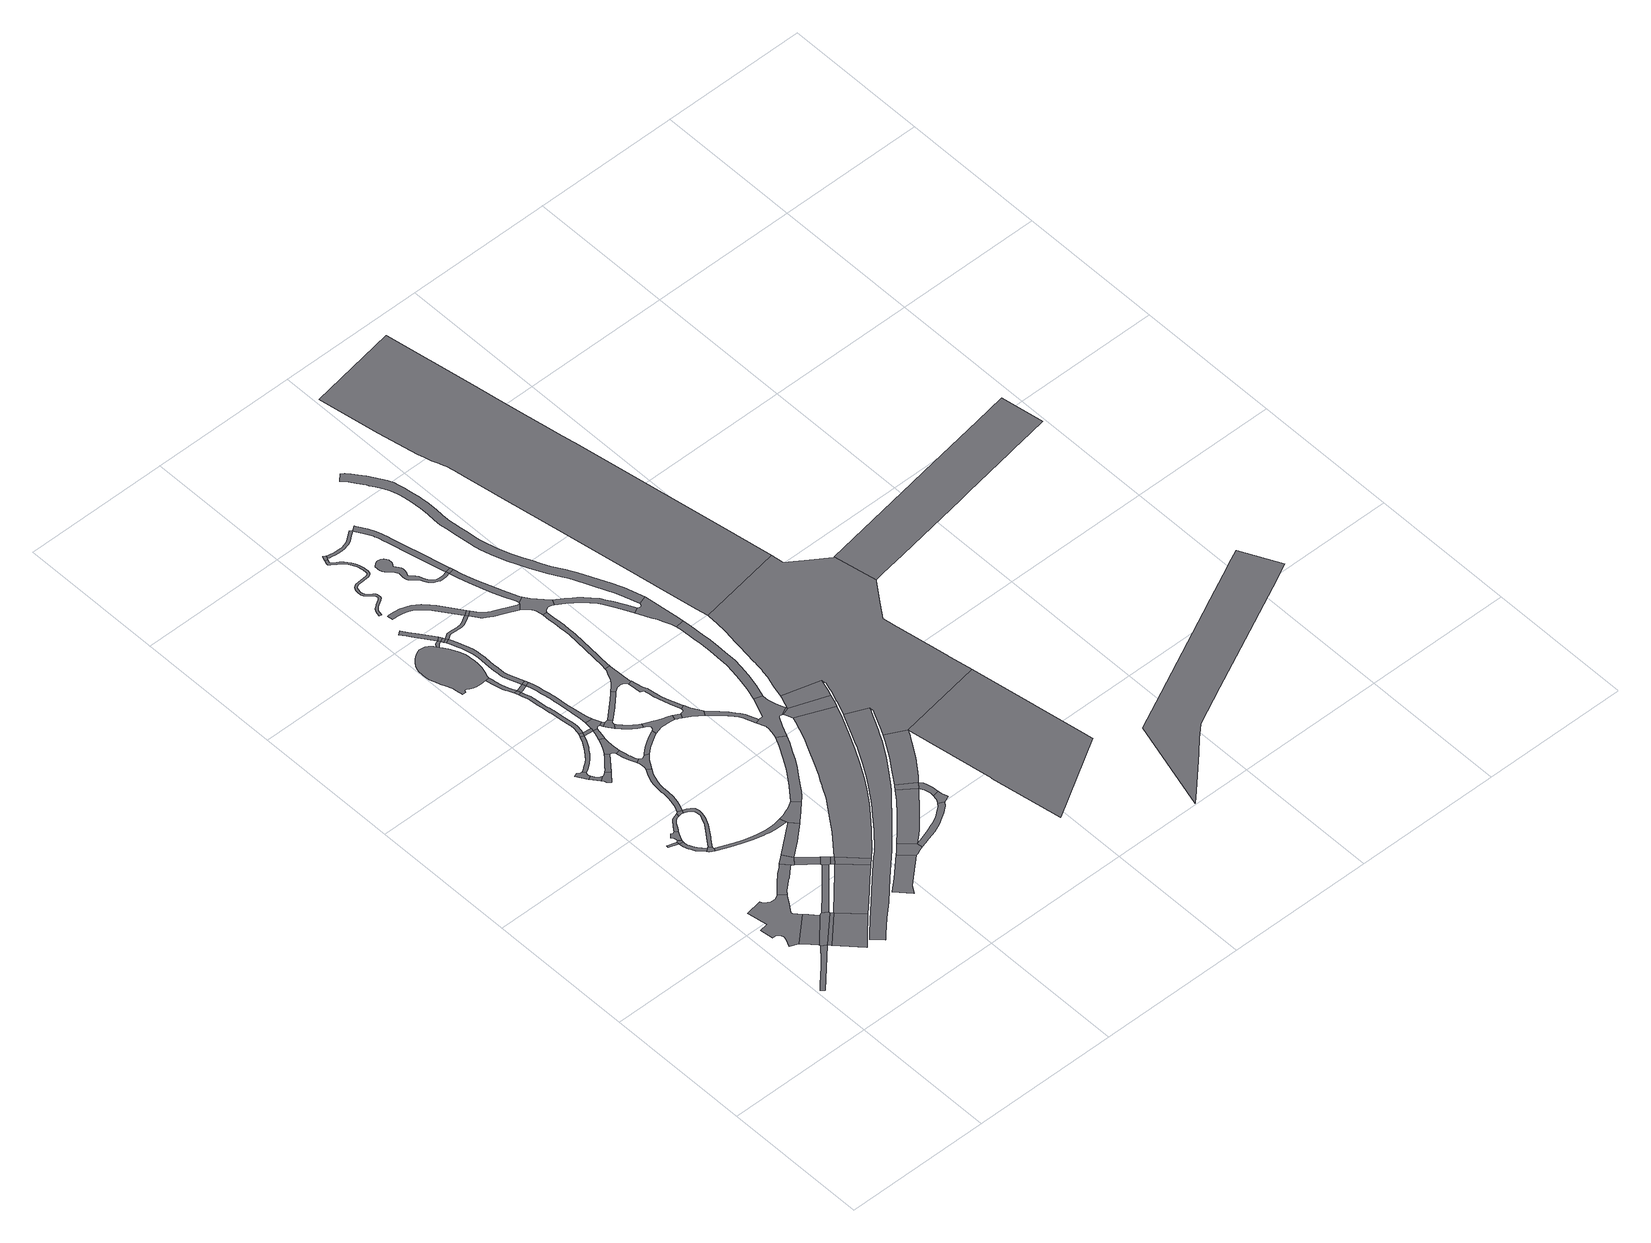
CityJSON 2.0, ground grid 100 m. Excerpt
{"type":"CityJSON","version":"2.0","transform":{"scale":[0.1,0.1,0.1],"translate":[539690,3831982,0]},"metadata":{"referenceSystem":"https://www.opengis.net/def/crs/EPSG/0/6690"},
"CityObjects":{
"road1":{"type":"Road","attributes":{"RoadStructureAttribute.sectionType":"1"},"geometry":[{"type":"MultiSurface","lod":"1","boundaries":[[[0,1,2,3,4,5,6,7,8,9]]]}]},
"road2":{"type":"Road","geometry":[{"type":"MultiSurface","lod":"1","boundaries":[[[10,11,12,13,14,15,16,17,18,19,20,21,22,23,24,25,26,27,28,29,30,31,32,33,34,35,36,37,38,39,40,41]]]}]},
"road3":{"type":"Road","attributes":{"RoadStructureAttribute.sectionType":"1"},"geometry":[{"type":"MultiSurface","lod":"1","boundaries":[[[42,34,33,43,44,45]]]}]},
"road4":{"type":"Road","geometry":[{"type":"MultiSurface","lod":"1","boundaries":[[[46,45,44,0,9,47,48,49]]]}]},
"road5":{"type":"Road","geometry":[{"type":"MultiSurface","lod":"1","boundaries":[[[47,9,50,51]]]}]},
"road6":{"type":"Road","geometry":[{"type":"MultiSurface","lod":"1","boundaries":[[[52,53,54,55,51,50,56]]]}]},
"road7":{"type":"Road","geometry":[{"type":"MultiSurface","lod":"1","boundaries":[[[57,58,59,60]]]}]},
"road8":{"type":"Road","attributes":{"RoadStructureAttribute.sectionType":"1"},"geometry":[{"type":"MultiSurface","lod":"1","boundaries":[[[61,60,59,62,63]]]}]},
"road9":{"type":"Road","geometry":[{"type":"MultiSurface","lod":"1","boundaries":[[[64,61,63]]]}]},
"road10":{"type":"Road","attributes":{"RoadStructureAttribute.sectionType":"1"},"geometry":[{"type":"MultiSurface","lod":"1","boundaries":[[[59,65,66,67,68,69,70,71,72,73,74,75,76,62]]]}]},
"road11":{"type":"Road","geometry":[{"type":"MultiSurface","lod":"1","boundaries":[[[77,78,79,80,81,82,83,64,63,84,85,86]]]}]},
"road12":{"type":"Road","geometry":[{"type":"MultiSurface","lod":"1","boundaries":[[[87,71,70,88,89,90,91,92]]]}]},
"road13":{"type":"Road","attributes":{"RoadStructureAttribute.sectionType":"1"},"geometry":[{"type":"MultiSurface","lod":"1","boundaries":[[[93,94,95,96,97,98,99,41,40,100,101,102,103,104,105]]]}]},
"road14":{"type":"Road","attributes":{"RoadStructureAttribute.sectionType":"1"},"geometry":[{"type":"MultiSurface","lod":"1","boundaries":[[[106,107,108,109,46,49,110,111,112,113]]]}]},
"road15":{"type":"Road","attributes":{"RoadStructureAttribute.sectionType":"1"},"geometry":[{"type":"MultiSurface","lod":"1","boundaries":[[[114,115,116,117,118,119,120,86,85,121,122,123,124,125,126,127]]]}]},
"road16":{"type":"Road","geometry":[{"type":"MultiSurface","lod":"1","boundaries":[[[128,129,130,131,132,133,134,135,136,137]]]}]},
"road17":{"type":"Road","attributes":{"RoadStructureAttribute.sectionType":"1"},"geometry":[{"type":"MultiSurface","lod":"1","boundaries":[[[138,139,140,141,142,143,144,145,146,147,148,149,150,151,152,153,154,155,156,157,158,159,87,92]]]}]},
"road18":{"type":"Road","attributes":{"RoadStructureAttribute.sectionType":"1"},"geometry":[{"type":"MultiSurface","lod":"1","boundaries":[[[160,161,162,133,132,163,164,165,166]]]}]},
"road19":{"type":"Road","geometry":[{"type":"MultiSurface","lod":"1","boundaries":[[[167,168,93,105,169,170]]]}]},
"road20":{"type":"Road","attributes":{"function":"1","RoadStructureAttribute.sectionType":"7"},"geometry":[{"type":"MultiSurface","lod":"1","boundaries":[[[171,172,173,51,55,174,175,176]]]}]},
"road21":{"type":"Road","geometry":[{"type":"MultiSurface","lod":"1","boundaries":[[[177,114,127,178,149,148]]]}]},
"road22":{"type":"Road","geometry":[{"type":"MultiSurface","lod":"1","boundaries":[[[179,180,181,182,166,165,183,184,185,186,187,188]]]}]},
"road23":{"type":"Road","attributes":{"RoadStructureAttribute.sectionType":"1"},"geometry":[{"type":"MultiSurface","lod":"1","boundaries":[[[170,169,189,190]]]}]},
"road24":{"type":"Road","attributes":{"RoadStructureAttribute.sectionType":"1"},"geometry":[{"type":"MultiSurface","lod":"1","boundaries":[[[191,192,193,194,195,196,197,198,199,200,90,89,201,202,203,204,205,206,207,208,209,210,211,212]]]}]},
"road25":{"type":"Road","attributes":{"RoadStructureAttribute.sectionType":"1"},"geometry":[{"type":"MultiSurface","lod":"1","boundaries":[[[213,214,215,216,217,218,219,220,221,222,223,224,177,148,225,226,227,228,229,230,231,232,233,234,235,236]]]}]},
"road26":{"type":"Road","geometry":[{"type":"MultiSurface","lod":"1","boundaries":[[[190,189,106,113,237,238]]]}]},
"road27":{"type":"Road","attributes":{"RoadStructureAttribute.sectionType":"1"},"geometry":[{"type":"MultiSurface","lod":"1","boundaries":[[[239,240,241,242,243,244,245,246,247,248,249,250,137,136,251,252,253,254,255,256,257,258,259,260,261,262]]]}]},
"road28":{"type":"Road","attributes":{"RoadStructureAttribute.sectionType":"1"},"geometry":[{"type":"MultiSurface","lod":"1","boundaries":[[[263,264,265,266,267,268,179,188,269]]]}]},
"road29":{"type":"Road","attributes":{"RoadStructureAttribute.sectionType":"1"},"geometry":[{"type":"MultiSurface","lod":"1","boundaries":[[[238,237,171,270]]]}]},
"road30":{"type":"Road","attributes":{"RoadStructureAttribute.sectionType":"1"},"geometry":[{"type":"MultiSurface","lod":"1","boundaries":[[[271,272,167,170,273,274,275,276]]]}]},
"road31":{"type":"Road","geometry":[{"type":"MultiSurface","lod":"1","boundaries":[[[270,171,176,277]]]}]},
"road32":{"type":"Road","geometry":[{"type":"MultiSurface","lod":"1","boundaries":[[[278,279,280,263,269,281,282,283,284,285,286,287,288,289,290]]]}]},
"road33":{"type":"Road","attributes":{"RoadStructureAttribute.sectionType":"1"},"geometry":[{"type":"MultiSurface","lod":"1","boundaries":[[[291,292,293,294,295,296,284,283,297,298,299,300,301,302,303]]]}]},
"road34":{"type":"Road","geometry":[{"type":"MultiSurface","lod":"1","boundaries":[[[304,305,239,262,306]]]}]},
"road35":{"type":"Road","geometry":[{"type":"MultiSurface","lod":"1","boundaries":[[[307,308,309,310,303,302,311,312,313,213,236,314,315,316]]]}]},
"road36":{"type":"Road","attributes":{"function":"1","RoadStructureAttribute.sectionType":"7"},"geometry":[{"type":"MultiSurface","lod":"1","boundaries":[[[317,318,319,320,321,322,323]]]}]},
"road37":{"type":"Road","attributes":{"RoadStructureAttribute.sectionType":"1"},"geometry":[{"type":"MultiSurface","lod":"1","boundaries":[[[306,262,324,325]]]}]},
"road38":{"type":"Road","attributes":{"RoadStructureAttribute.sectionType":"1"},"geometry":[{"type":"MultiSurface","lod":"1","boundaries":[[[324,326,278,290,327,328]]]}]},
"road39":{"type":"Road","attributes":{"RoadStructureAttribute.sectionType":"1"},"geometry":[{"type":"MultiSurface","lod":"1","boundaries":[[[329,330,331,332,333,334,335,336,337,338,339,340,341,342,343,344,345,346,347,348,349,350,351,352,353,354,355,356,357,358,304,306]]]}]},
"road40":{"type":"Road","geometry":[{"type":"MultiSurface","lod":"1","boundaries":[[[359,360,361,362,363,364,365,366,367,368,369,370,371,372,373,374,375,376,377,378,379,380,381,382,383,384,385,386,387,388,389,390,391,392,393,394,395,396,397,398,399,400,401,402,403,404,405,406,407]]]}]},
"road41":{"type":"Road","geometry":[{"type":"MultiSurface","lod":"1","boundaries":[[[408,409,344,343]]]}]},
"road42":{"type":"Road","attributes":{"RoadStructureAttribute.sectionType":"1"},"geometry":[{"type":"MultiSurface","lod":"1","boundaries":[[[410,411,412,413,414,415,416,417,391,390,418,419,420,421,422,423,409,408]]]}]},
"road43":{"type":"Road","geometry":[{"type":"MultiSurface","lod":"1","boundaries":[[[424,425,426,427,428,429,212,211,271,276,430,431,432]]]}]},
"road44":{"type":"Road","geometry":[{"type":"MultiSurface","lod":"1","boundaries":[[[433,325,324,328,434,435,436,437,438,439,440]]]}]},
"road45":{"type":"Road","attributes":{"RoadStructureAttribute.sectionType":"1"},"geometry":[{"type":"MultiSurface","lod":"1","boundaries":[[[439,438,441,442]]]}]},
"road46":{"type":"Road","attributes":{"RoadStructureAttribute.sectionType":"1"},"geometry":[{"type":"MultiSurface","lod":"1","boundaries":[[[443,444,408,343,445,446]]]}]},
"road47":{"type":"Road","attributes":{"RoadStructureAttribute.sectionType":"1"},"geometry":[{"type":"MultiSurface","lod":"1","boundaries":[[[447,448,449,450,451,452,453,307,316,454,455,456,457,458]]]}]},
"road48":{"type":"Road","geometry":[{"type":"MultiSurface","lod":"1","boundaries":[[[459,460,442,441,461,462,463,464,465,466]]]}]},
"road49":{"type":"Road","attributes":{"RoadStructureAttribute.sectionType":"1"},"geometry":[{"type":"MultiSurface","lod":"1","boundaries":[[[467,468,469,470,471,472,473,474,475,476,477,478,479,446,480,481,482,483,484,485,486,487,488,489,490,491,433,440]]]}]},
"road50":{"type":"Road","geometry":[{"type":"MultiSurface","lod":"1","boundaries":[[[492,443,446,479]]]}]},
"road51":{"type":"Road","attributes":{"RoadStructureAttribute.sectionType":"1"},"geometry":[{"type":"MultiSurface","lod":"1","boundaries":[[[493,494,495,496,497,498,499,500,501]]]}]},
"road52":{"type":"Road","attributes":{"RoadStructureAttribute.sectionType":"1"},"geometry":[{"type":"MultiSurface","lod":"1","boundaries":[[[500,502,503,407,406,504,505,506]]]}]},
"road53":{"type":"Road","geometry":[{"type":"MultiSurface","lod":"1","boundaries":[[[507,508,317,323,509,510,511,512]]]}]},
"road54":{"type":"Road","attributes":{"RoadStructureAttribute.sectionType":"1"},"geometry":[{"type":"MultiSurface","lod":"1","boundaries":[[[513,514,515,516,517,518,463,462,519,520,521,522,523,524,525]]]}]},
"road55":{"type":"Road","attributes":{"RoadStructureAttribute.sectionType":"1"},"geometry":[{"type":"MultiSurface","lod":"1","boundaries":[[[526,527,528,529,530,531,532,533,534,535,536,537,538,539,540,541,542,543,544,545,546,547,548,549,550,551,552,553,554,555,556,557,558,559,560,443,492]]]}]},
"road56":{"type":"Road","geometry":[{"type":"MultiSurface","lod":"1","boundaries":[[[501,500,506,561]]]}]},
"road57":{"type":"Road","attributes":{"RoadStructureAttribute.sectionType":"1"},"geometry":[{"type":"MultiSurface","lod":"1","boundaries":[[[561,506,562,563]]]}]},
"road58":{"type":"Road","geometry":[{"type":"MultiSurface","lod":"1","boundaries":[[[563,562,543,542]]]}]},
"road59":{"type":"Road","attributes":{"RoadStructureAttribute.sectionType":"1"},"geometry":[{"type":"MultiSurface","lod":"1","boundaries":[[[564,565,566,567,568,569,570,571,572,573,574,575,576,577,578,579,580,581,582,583,584,585,586,587,588,589,590,591,592,593,594,595,596,597,598,599,600,601,602,603,604,605,606,607,608,609,610]]]}]},
"road60":{"type":"Road","attributes":{"RoadStructureAttribute.sectionType":"1"},"geometry":[{"type":"MultiSurface","lod":"1","boundaries":[[[611,612,613,614,459,466,615,616,617,618]]]}]},
"road61":{"type":"Road","geometry":[{"type":"MultiSurface","lod":"1","boundaries":[[[619,620,621,622,623,525,524,624,625,626,627,447,458,628,629,630,631,632,633,634,635]]]}]},
"road62":{"type":"Road","attributes":{"RoadStructureAttribute.sectionType":"1"},"geometry":[{"type":"MultiSurface","lod":"1","boundaries":[[[636,637,638,639,640,641,642,643,644,645,563,542,646,647,648,649,650,651,652,653,654]]]}]},
"road63":{"type":"Road","attributes":{"RoadStructureAttribute.sectionType":"1"},"geometry":[{"type":"MultiSurface","lod":"1","boundaries":[[[655,656,657,658,659,660,661,662,663,664,665,666,667,668,669,670,671,672,673,674,675,676,677,636,678]]]}]},
"road64":{"type":"Road","attributes":{"RoadStructureAttribute.sectionType":"1"},"geometry":[{"type":"MultiSurface","lod":"1","boundaries":[[[679,680,681,682,683,684,685,686,687,688,689,690,691,692,693,694,695,696,697,698,699,700,701,702,703,704,705,706,707,708,709,710,711,712,713,714,715,716,717,718,719,720,721,722,723,724,725,726,727,728,729,730,731,732,733,734,735,736,737,738,739,740,741,742,743,744,745,746,747,748,749,750,751,752,753,754,755,756,757,758,759,760,761,762,763,764,765]]]}]},
"road65":{"type":"Road","attributes":{"RoadStructureAttribute.sectionType":"1"},"geometry":[{"type":"MultiSurface","lod":"1","boundaries":[[[766,767,768,769,770,771,424,432,772,773,774,775,776,777,778,779,780]]]}]},
"road66":{"type":"Road","attributes":{"RoadStructureAttribute.sectionType":"1"},"geometry":[{"type":"MultiSurface","lod":"1","boundaries":[[[635,634,781,782,783,784]]]}]},
"road67":{"type":"Road","attributes":{"function":"1","RoadStructureAttribute.sectionType":"7"},"geometry":[{"type":"MultiSurface","lod":"1","boundaries":[[[785,786,787,788,789,790,791,507,512,792,793,794,795,796]]]}]},
"road68":{"type":"Road","attributes":{"function":"1","RoadStructureAttribute.sectionType":"7"},"geometry":[{"type":"MultiSurface","lod":"1","boundaries":[[[797,798,799,800,801,802,803,804,805,806,807,808,809,810,270,277,811,812,813,814,815,816,817,818,819,820,821]]]}]},
"road69":{"type":"Road","attributes":{"RoadStructureAttribute.sectionType":"1"},"geometry":[{"type":"MultiSurface","lod":"1","boundaries":[[[822,823,824,825,826,827,828,829,830,831,512,511,832,833,834,835,836,837,838,839]]]}]},
"road70":{"type":"Road","geometry":[{"type":"MultiSurface","lod":"1","boundaries":[[[840,841,842,679,765,843,844]]]}]},
"road71":{"type":"Road","geometry":[{"type":"MultiSurface","lod":"1","boundaries":[[[845,846,847,848,849,850,851,611,618,852,853,854,855,856,857,858,859,860,861]]]}]},
"road72":{"type":"Road","geometry":[{"type":"MultiSurface","lod":"1","boundaries":[[[862,863,864,865,866,867,868,869,870,784,783,871,872,873,874,875,876]]]}]},
"road73":{"type":"Road","geometry":[{"type":"MultiSurface","lod":"1","boundaries":[[[678,636,654,877]]]}]},
"road74":{"type":"Road","attributes":{"RoadStructureAttribute.sectionType":"1"},"geometry":[{"type":"MultiSurface","lod":"1","boundaries":[[[878,879,880,881,882,883,884,885,886,858,857,887,888,889,890,891,892,893,894,895,866,865]]]}]},
"road75":{"type":"Road","attributes":{"RoadStructureAttribute.sectionType":"1"},"geometry":[{"type":"MultiSurface","lod":"1","boundaries":[[[896,897,898,899,900,901,902,903,876,875,904,905,906,907,908,909,910,911,912]]]}]},
"road76":{"type":"Road","attributes":{"RoadStructureAttribute.sectionType":"1"},"geometry":[{"type":"MultiSurface","lod":"1","boundaries":[[[913,914,915,916,917,918,919,920,921,922,923,924,844,843,925,926,927,928,929,930,931,932,933,934,935,936]]]}]},
"road77":{"type":"Road","attributes":{"RoadStructureAttribute.sectionType":"1"},"geometry":[{"type":"MultiSurface","lod":"1","boundaries":[[[937,938,939,940,941,942,943,944,877,654,945,946,947,948,949,950,951,952,953,954]]]}]},
"road78":{"type":"Road","attributes":{"RoadStructureAttribute.sectionType":"1"},"geometry":[{"type":"MultiSurface","lod":"1","boundaries":[[[955,956,957,958,959,960,961,962,963,964,965,966,967,968,969,970,971,972,973,974,975,976,977,978,979,980,981,982,983,984,985,986,987,988,989,990,991,992,993,994,995,996,997,998,999,1000,1001,1002,1003,1004,1005,1006,1007,1008,1009,1010,1011,1012,1013,1014,1015,1016]]]}]},
"road79":{"type":"Road","geometry":[{"type":"MultiSurface","lod":"1","boundaries":[[[1017,1018,785,796,1019]]]}]},
"road80":{"type":"Road","attributes":{"RoadStructureAttribute.sectionType":"1"},"geometry":[{"type":"MultiSurface","lod":"1","boundaries":[[[1020,1021,1022,1023,1024,1025,1026,1027,1028,1029,1030,1031,1032,1033,1034,1035,1036,1037,1038,1039,845,861]]]}]},
"road81":{"type":"Road","geometry":[{"type":"MultiSurface","lod":"1","boundaries":[[[1040,1041,1042,1043,1044,1045,822,839,1046]]]}]},
"road82":{"type":"Road","attributes":{"RoadStructureAttribute.sectionType":"1"},"geometry":[{"type":"MultiSurface","lod":"1","boundaries":[[[1047,1048,1049,1050,1019,796,1051,1052,1053,1043,1042]]]}]},
"road83":{"type":"Road","geometry":[{"type":"MultiSurface","lod":"1","boundaries":[[[1054,1055,1056,912,911,1057,1058,1059,766,780,1060,1061,1062,1063,1064,1065,1066,1067,1068,1069,1070]]]}]},
"road84":{"type":"Road","geometry":[{"type":"MultiSurface","lod":"1","boundaries":[[[1071,1016,1015,1072]]]}]},
"road85":{"type":"Road","attributes":{"RoadStructureAttribute.sectionType":"1"},"geometry":[{"type":"MultiSurface","lod":"1","boundaries":[[[1073,1074,1075,1076,1077,1078,1079,1080,1081,1082,1083,936,1084,1085,1086,1087,1088,1089,1090,1091,1092,1093,1016,1071]]]}]},
"road86":{"type":"Road","attributes":{"RoadStructureAttribute.sectionType":"1"},"geometry":[{"type":"MultiSurface","lod":"1","boundaries":[[[1094,1095,1096,1097,1098,1099,1072,1015,1100,1101,1102,1103,1104,1105,1106,1107]]]}]},
"road87":{"type":"Road","geometry":[{"type":"MultiSurface","lod":"1","boundaries":[[[1108,1109,1107,1106,954,953,1110,1111,1112,1113,1114,1030,1029,1115,1116,1117,1118,1119,1120,1121,1122,1123]]]}]},
"road88":{"type":"Road","attributes":{"RoadStructureAttribute.sectionType":"1"},"geometry":[{"type":"MultiSurface","lod":"1","boundaries":[[[1065,1064,1124,1125]]]}]},
"road89":{"type":"Road","geometry":[{"type":"MultiSurface","lod":"1","boundaries":[[[1126,1127,1128,1129,1130,1131,1017,1019,1132,1133,1134,1135,1136,1137,1138,1139,1140]]]}]},
"road90":{"type":"Road","geometry":[{"type":"MultiSurface","lod":"1","boundaries":[[[1125,1124,1141,797,821,1142,1143]]]}]},
"road91":{"type":"Road","attributes":{"RoadStructureAttribute.sectionType":"1"},"geometry":[{"type":"MultiSurface","lod":"1","boundaries":[[[1144,1145,1146,1147,1148,1149,1150,1151,1152,1123,1122,1153,1154,1155,1156,1157,1158,1159,1160,1161,1162,1163]]]}]},
"road92":{"type":"Road","attributes":{"RoadStructureAttribute.sectionType":"1"},"geometry":[{"type":"MultiSurface","lod":"1","boundaries":[[[1164,1165,1166,1167,1168,1169,1170,1171,1172,1173,1174,1175,1176,1177,1178,1179,1180,1181,1182,1183,1054,1070]]]}]},
"road93":{"type":"Road","attributes":{"function":"1","RoadStructureAttribute.sectionType":"7"},"geometry":[{"type":"MultiSurface","lod":"1","boundaries":[[[1184,1185,1186,1125,1143,1187,1188,1189]]]}]},
"road94":{"type":"Road","geometry":[{"type":"MultiSurface","lod":"1","boundaries":[[[1190,1191,1192,1193,1194,1195,1196,1163,1162,1197,1198,1199,1200,1201,1174,1173]]]}]},
"road95":{"type":"Road","attributes":{"RoadStructureAttribute.sectionType":"1"},"geometry":[{"type":"MultiSurface","lod":"1","boundaries":[[[1202,1203,1204,1205,1206,1207,1208,1209,1210,1211,1212,1213,1214,1215,1216,1217,1218,1219,1220,1221,1222,1223,1224,1225,1226,1227,1228,1229,1230,1231,1232,1233,1234,1235,1236,1237,1238,1239,1240,1241,1242,1243,1244,1245,1246,1247,1248,1249,1250,1251,1252,1253,1254,1255,1256,1257,1258,1259,1260,1261,1262,1263,1264,1265,1266,1267,1268,1269,1270,1271,1272,1273,1274,1275,1276,1277,1192,1191]]]}]},
"road96":{"type":"Road","attributes":{"RoadStructureAttribute.sectionType":"1"},"geometry":[{"type":"MultiSurface","lod":"1","boundaries":[[[1278,1279,1280,1140,1281,1282,1283,1284]]]}]},
"road97":{"type":"Road","geometry":[{"type":"MultiSurface","lod":"1","boundaries":[[[1285,1286,1287,1288,1289,1290,1291,1292,1293,1294,1295,1296,1297,1298,1299,1300,1301,1302,1303,1304,1305,1306,1307,1184,1189,1308,1309,1310,1311,1312,1313,1314,1315,1316,1317,564,610,1318,1319,1320,1321,1126,1140,1280,1322,1323,1324,1325,1326,1327,1328,1329,1330,1331]]]}]},
"road98":{"type":"Road","geometry":[{"type":"MultiSurface","lod":"1","boundaries":[[[1332,1333,1334,1335,1336,1337,1338,1339,1340,1341,1342,1343,1344,1345,1346,1347,1348,1349,1350,1351,1352,1353,1354,1355,1356,1357,1358,1359,1360,1361,1291,1290]]]}]},
"road99":{"type":"Road","attributes":{"RoadStructureAttribute.sectionType":"1"},"geometry":[{"type":"MultiSurface","lod":"1","boundaries":[[[1362,1363,1364,1365,1366,1367,1368,1369,1370,1371,1372,1373,1374,1375,1376,1377,1378,1379]]]}]},
"road100":{"type":"Road","attributes":{"RoadStructureAttribute.sectionType":"1"},"geometry":[{"type":"MultiSurface","lod":"1","boundaries":[[[1380,1381,1382,1383,1384,1331,1330,1385,1386,1387,1388,1389,1390,1391,1392,1393,1394]]]}]}
},
"vertices":[
[260,650,0],[184,566,0],[156,534,0],[153,532,0],[55,433,0],[23,399,0],[45,378,0],[167,502,0],[222,559,0],[293,631,0],
[334,1104,0],[313,1098,0],[294,1098,0],[278,1101,0],[266,1107,0],[254,1116,0],[243,1128,0],[235,1145,0],[125,1125,0],[132,1086,0],[140,1024,0],[146,984,0],[88,977,0],[99,885,0],[112,887,0],[122,885,0],[132,880,0],[143,871,0],[149,861,0],[152,846,0],[149,826,0],[137,798,0],[125,773,0],[176,749,0],[349,907,0],[312,948,0],[312,961,0],[346,1014,0],[358,1031,0],[381,1066,0],[392,1079,0],[348,1116,0],
[373,881,0],[228,696,0],[260,663,0],[418,832,0],
[440,837,0],[476,807,0],[476,812,0],[476,815,0],
[310,611,0],[492,791,0],
[469,480,0],[531,547,0],[595,616,0],[631,652,0],[451,463,0],
[139,1830,0],[136,1814,0],[201,1794,0],[198,1812,0],
[211,1816,0],[229,1790,0],[231,1802,0],
[212,1818,0],
[204,1765,0],[212,1735,0],[215,1727,0],[222,1712,0],[235,1687,0],[277,1640,0],[297,1658,0],[257,1703,0],[242,1727,0],[235,1743,0],[231,1750,0],[226,1772,0],
[231,1878,0],[217,1881,0],[196,1861,0],[208,1843,0],[211,1837,0],[213,1830,0],[213,1826,0],[251,1847,0],[263,1867,0],[243,1880,0],
[307,1661,0],[285,1630,0],[318,1611,0],[323,1631,0],[323,1636,0],[323,1643,0],
[521,1286,0],[498,1265,0],[464,1237,0],[456,1229,0],[414,1189,0],[379,1152,0],[362,1133,0],[410,1102,0],[443,1132,0],[471,1155,0],[487,1167,0],[545,1219,0],[564,1236,0],
[698,1112,0],[643,1054,0],[548,949,0],[547,948,0],[557,906,0],[567,916,0],[634,989,0],[723,1087,0],
[349,1973,0],[329,1968,0],[312,1963,0],[301,1956,0],[297,1953,0],[270,1918,0],[254,1895,0],[271,1879,0],[278,1890,0],[297,1923,0],[306,1934,0],[310,1938,0],[324,1948,0],[344,1953,0],
[158,2585,0],[148,2589,0],[138,2598,0],[114,2590,0],[160,2518,0],[182,2531,0],[178,2546,0],[179,2554,0],[186,2567,0],[169,2586,0],
[358,1694,0],[367,1706,0],[424,1787,0],[451,1842,0],[460,1880,0],[460,1883,0],[462,1907,0],[455,1934,0],[437,1952,0],[417,1964,0],[390,1972,0],[384,1952,0],[394,1949,0],[417,1939,0],[430,1929,0],[437,1914,0],[442,1899,0],[443,1874,0],[430,1844,0],[411,1804,0],[369,1746,0],[352,1723,0],
[223,2486,0],[206,2497,0],[194,2510,0],[174,2495,0],[190,2478,0],[205,2460,0],[231,2481,0],
[575,1331,0],[559,1318,0],[579,1223,0],[616,1266,0],
[756,1070,0],[704,1012,0],[607,911,0],[702,722,0],[823,843,0],[902,922,0],
[362,1984,0],[369,1956,0],
[265,2495,0],[251,2485,0],[241,2481,0],[235,2481,0],[216,2445,0],[217,2438,0],[217,2429,0],[240,2409,0],[284,2463,0],[292,2472,0],
[693,1125,0],[729,1165,0],
[723,1535,0],[689,1532,0],[636,1534,0],[630,1535,0],[583,1541,0],[538,1553,0],[496,1562,0],[438,1582,0],[385,1604,0],[376,1608,0],[371,1589,0],[381,1585,0],[421,1569,0],[476,1547,0],[541,1528,0],[606,1511,0],[622,1508,0],[641,1504,0],[686,1499,0],[744,1497,0],[771,1500,0],[758,1543,0],
[455,2348,0],[432,2307,0],[418,2270,0],[408,2237,0],[403,2205,0],[402,2183,0],[401,2157,0],[401,2150,0],[401,2138,0],[397,2094,0],[388,2052,0],[379,2021,0],[407,2011,0],[417,2045,0],[427,2090,0],[431,2136,0],[431,2140,0],[431,2156,0],[432,2182,0],[433,2202,0],[438,2230,0],[447,2261,0],[460,2294,0],[481,2333,0],
[738,1087,0],[773,1126,0],
[347,2796,0],[343,2786,0],[335,2766,0],[318,2736,0],[296,2701,0],[289,2692,0],[274,2672,0],[267,2664,0],[253,2648,0],[229,2626,0],[202,2606,0],[183,2593,0],[196,2572,0],[216,2586,0],[245,2606,0],[271,2631,0],[282,2643,0],[294,2656,0],[295,2659,0],[316,2687,0],[326,2701,0],[340,2723,0],[357,2755,0],[370,2786,0],
[359,2604,0],[340,2578,0],[320,2558,0],[302,2537,0],[294,2528,0],[280,2511,0],[380,2579,0],
[790,1110,0],
[776,1492,0],[769,1483,0],[713,1345,0],[780,1403,0],[796,1417,0],[822,1440,0],
[940,959,0],
[413,2709,0],[400,2674,0],[373,2623,0],[392,2578,0],[403,2573,0],[413,2561,0],[443,2565,0],[441,2581,0],[440,2599,0],[440,2606,0],[439,2631,0],[440,2657,0],[445,2691,0],
[471,2455,0],[465,2471,0],[459,2491,0],[457,2495,0],[452,2518,0],[446,2546,0],[416,2541,0],[422,2511,0],[428,2487,0],[437,2461,0],[444,2444,0],[452,2426,0],[479,2438,0],
[355,2818,0],[351,2805,0],[379,2810,0],
[522,2439,0],[505,2428,0],[496,2427,0],[489,2429,0],[457,2405,0],[459,2388,0],[459,2368,0],[503,2369,0],[520,2393,0],[550,2426,0],
[1064,881,0],[931,752,0],[852,684,0],[935,587,0],[969,640,0],[995,663,0],[1144,799,0],
[433,2779,0],[440,2803,0],
[429,2758,0],[452,2723,0],[463,2775,0],
[385,2829,0],[391,2865,0],[393,2890,0],[390,2922,0],[384,2971,0],[383,2977,0],[374,3051,0],[374,3055,0],[368,3084,0],[366,3099,0],[361,3146,0],[355,3198,0],[350,3222,0],[341,3256,0],[334,3282,0],[310,3275,0],[317,3249,0],[326,3217,0],[330,3194,0],[336,3143,0],[342,3096,0],[344,3080,0],[349,3051,0],[349,3048,0],[359,2968,0],[365,2920,0],[367,2900,0],[368,2889,0],[367,2868,0],[361,2835,0],
[202,3890,0],[185,3909,0],[166,3919,0],[147,3924,0],[125,3924,0],[106,3920,0],[83,3906,0],[60,3889,0],[40,3868,0],[24,3846,0],[12,3822,0],[8,3798,0],[6,3769,0],[7,3742,0],[11,3711,0],[16,3697,0],[22,3679,0],[35,3644,0],[46,3615,0],[64,3575,0],[67,3551,0],[73,3498,0],[98,3499,0],[100,3511,0],[108,3515,0],[115,3515,0],[133,3503,0],[154,3495,0],[169,3490,0],[190,3488,0],[209,3488,0],[245,3490,0],[273,3494,0],[274,3508,0],[277,3519,0],[286,3537,0],[292,3556,0],[298,3581,0],[302,3619,0],[303,3652,0],[301,3685,0],[297,3712,0],[292,3736,0],[284,3760,0],[270,3789,0],[253,3816,0],[235,3845,0],[224,3861,0],[212,3877,0],
[325,3306,0],[299,3306,0],
[322,3315,0],[307,3351,0],[295,3380,0],[288,3405,0],[286,3411,0],[280,3444,0],[276,3465,0],[273,3485,0],[254,3447,0],[255,3439,0],[262,3406,0],[271,3372,0],[279,3354,0],[284,3341,0],
[898,1601,0],[873,1584,0],[853,1573,0],[826,1563,0],[793,1550,0],[788,1549,0],[834,1451,0],[886,1499,0],[943,1557,0],
[445,2855,0],[469,2784,0],[476,2787,0],[478,2787,0],[483,2787,0],[490,2785,0],[516,2801,0],[494,2851,0],
[502,2766,0],[527,2782,0],
[380,3324,0],[342,3312,0],[347,3287,0],[389,3301,0],
[686,2548,0],[677,2545,0],[645,2529,0],[607,2508,0],[577,2487,0],[567,2480,0],[529,2448,0],[585,2457,0],[588,2458,0],[623,2482,0],[659,2503,0],[688,2517,0],
[554,2787,0],[536,2781,0],[517,2742,0],[540,2710,0],[560,2735,0],[559,2745,0],[560,2752,0],[574,2765,0],
[484,2888,0],[476,2920,0],[470,2974,0],[467,2993,0],[464,3020,0],[459,3078,0],[453,3127,0],[451,3144,0],[447,3170,0],[441,3206,0],[435,3239,0],[429,3276,0],[418,3311,0],[399,3269,0],[406,3234,0],[412,3201,0],[417,3166,0],[424,3123,0],[426,3101,0],[429,3075,0],[434,3022,0],[435,3017,0],[440,2972,0],[442,2932,0],[444,2901,0],
[408,3335,0],
[195,4036,0],[169,4072,0],[142,4110,0],[118,4092,0],[145,4055,0],[162,4031,0],[249,3908,0],[251,3905,0],[274,3925,0],
[239,3902,0],[227,3895,0],[240,3879,0],[248,3884,0],[261,3889,0],
[1127,945,0],[1087,903,0],[1161,804,0],[1186,814,0],[1218,825,0],[1212,861,0],
[653,2644,0],[636,2656,0],[630,2660,0],[608,2680,0],[589,2700,0],[564,2729,0],[567,2680,0],[587,2659,0],[609,2639,0],[611,2637,0],[637,2618,0],[665,2603,0],[679,2630,0],
[384,3398,0],[370,3438,0],[367,3451,0],[365,3468,0],[365,3471,0],[363,3513,0],[362,3553,0],[363,3584,0],[365,3623,0],[364,3665,0],[361,3697,0],[356,3722,0],[349,3750,0],[340,3777,0],[325,3821,0],[312,3853,0],[304,3871,0],[277,3858,0],[285,3841,0],[296,3811,0],[303,3794,0],[312,3768,0],[320,3742,0],[327,3715,0],[331,3693,0],[334,3663,0],[335,3623,0],[333,3585,0],[332,3553,0],[333,3512,0],[335,3477,0],[335,3469,0],[338,3445,0],[341,3429,0],[356,3388,0],
[287,3904,0],
[270,3873,0],[295,3889,0],
[1584,1894,0],[1575,1873,0],[1571,1865,0],[1516,1750,0],[1500,1715,0],[1481,1677,0],[1472,1657,0],[1465,1642,0],[1406,1539,0],[1349,1441,0],[1295,1363,0],[1283,1345,0],[1279,1339,0],[1270,1326,0],[1261,1313,0],[1245,1290,0],[1233,1272,0],[1174,1199,0],[1103,1111,0],[999,995,0],[969,966,0],[964,962,0],[830,831,0],[707,707,0],[608,606,0],[534,529,0],[510,505,0],[504,499,0],[567,431,0],[598,462,0],[688,552,0],[780,638,0],[911,769,0],[1067,923,0],[1176,1042,0],[1257,1128,0],[1331,1211,0],[1385,1273,0],[1406,1297,0],[1470,1385,0],[1536,1478,0],[1605,1588,0],[1636,1647,0],[1649,1671,0],[1718,1802,0],[1720,1807,0],[1730,1830,0],
[718,2937,0],[711,2930,0],[671,2890,0],[626,2851,0],[649,2831,0],[691,2869,0],[719,2896,0],[739,2916,0],
[833,2567,0],[791,2581,0],[759,2593,0],[744,2598,0],[701,2619,0],[688,2592,0],[699,2582,0],[701,2572,0],[697,2559,0],[716,2527,0],[742,2532,0],[759,2534,0],[767,2534,0],[797,2533,0],[816,2531,0],[840,2526,0],[853,2559,0],
[502,3946,0],[468,3926,0],[455,3919,0],[442,3914,0],[432,3911,0],[421,3909,0],[406,3909,0],[366,3911,0],[332,3912,0],[302,3893,0],[338,3892,0],[375,3891,0],[406,3889,0],[423,3889,0],[436,3892,0],[449,3895,0],[464,3901,0],[478,3909,0],[513,3930,0],
[504,4012,0],[432,4114,0],[408,4142,0],[397,4155,0],[374,4179,0],[352,4198,0],[326,4214,0],[299,4225,0],[258,4238,0],[221,4244,0],[183,4245,0],[168,4243,0],[173,4204,0],[184,4205,0],[217,4204,0],[249,4199,0],[285,4188,0],[308,4179,0],[327,4166,0],[346,4150,0],[367,4128,0],[378,4116,0],[400,4090,0],[534,3969,0],
[197,4811,0],[190,4788,0],[188,4774,0],[193,4766,0],[199,4762,0],[215,4750,0],[229,4739,0],[245,4730,0],[261,4717,0],[272,4703,0],[285,4685,0],[295,4665,0],[304,4645,0],[310,4611,0],[310,4606,0],[311,4581,0],[310,4569,0],[304,4563,0],[294,4560,0],[223,4554,0],[206,4551,0],[194,4546,0],[183,4538,0],[175,4525,0],[170,4511,0],[167,4491,0],[169,4473,0],[176,4456,0],[201,4428,0],[217,4417,0],[222,4410,0],[226,4402,0],[228,4396,0],[228,4389,0],[226,4383,0],[216,4374,0],[198,4363,0],[180,4352,0],[179,4352,0],[166,4342,0],[156,4333,0],[148,4321,0],[141,4302,0],[136,4277,0],[151,4274,0],[156,4298,0],[162,4314,0],[168,4323,0],[176,4331,0],[188,4340,0],[195,4344,0],[205,4350,0],[225,4362,0],[238,4374,0],[243,4386,0],[243,4399,0],[240,4408,0],[235,4418,0],[228,4428,0],[211,4439,0],[189,4464,0],[183,4477,0],[182,4491,0],[185,4508,0],[186,4512,0],[189,4519,0],[194,4528,0],[201,4533,0],[210,4537,0],[225,4539,0],[297,4545,0],[312,4550,0],[325,4563,0],[326,4581,0],[325,4609,0],[325,4612,0],[318,4649,0],[309,4671,0],[297,4693,0],[285,4712,0],[271,4728,0],[254,4742,0],[238,4752,0],[223,4762,0],[208,4774,0],[207,4781,0],[214,4803,0],
[1176,2029,0],[1144,1964,0],[1095,1878,0],[1046,1795,0],[976,1697,0],[925,1632,0],[965,1579,0],[973,1587,0],[1000,1622,0],[1057,1705,0],[1104,1768,0],[1141,1824,0],[1172,1882,0],[1204,1942,0],[1231,1995,0],
[857,2519,0],[872,2512,0],[881,2507,0],[896,2533,0],
[1406,1259,0],[1354,1191,0],[1283,1108,0],[1260,1083,0],[1203,1022,0],[1183,1001,0],[1139,957,0],[1268,912,0],[1292,933,0],[1410,1062,0],[1495,1155,0],[1513,1177,0],
[1353,2071,0],[1341,2038,0],[1292,1913,0],[1253,1830,0],[1204,1732,0],[1160,1647,0],[1137,1606,0],[1118,1571,0],[1113,1563,0],[1069,1483,0],[1017,1410,0],[963,1335,0],[914,1262,0],[852,1186,0],[986,1005,0],[1090,1121,0],[1164,1212,0],[1221,1282,0],[1285,1373,0],[1334,1448,0],[1393,1549,0],[1450,1652,0],[1501,1757,0],[1562,1880,0],[1599,1970,0],
[1513,1013,0],[1499,995,0],[1474,975,0],[1444,952,0],[1417,934,0],[1389,921,0],[1359,911,0],[1327,898,0],[1295,888,0],[1265,878,0],[1248,835,0],[1288,845,0],[1350,864,0],[1407,887,0],[1454,915,0],[1487,935,0],[1531,970,0],[1551,998,0],
[219,4835,0],[209,4841,0],[200,4823,0],[220,4812,0],[228,4830,0],
[815,3091,0],[812,3075,0],[803,3054,0],[790,3027,0],[779,3006,0],[763,2984,0],[748,2965,0],[767,2934,0],[780,2936,0],[793,2937,0],[808,2933,0],[823,2925,0],[835,2912,0],[860,2917,0],[857,2930,0],[848,3066,0],[849,3090,0],
[990,2495,0],[969,2534,0],[957,2562,0],[953,2572,0],[928,2561,0],[926,2550,0],[922,2541,0],[915,2537,0],[906,2535,0],[898,2498,0],[926,2479,0],[927,2478,0],[960,2454,0],[988,2432,0],[1009,2461,0],
[546,3953,0],
[948,2583,0],[929,2637,0],[915,2679,0],[905,2713,0],[898,2749,0],[893,2775,0],[889,2812,0],[888,2815,0],[876,2842,0],[842,2820,0],[864,2809,0],[865,2800,0],[869,2771,0],[873,2745,0],[881,2707,0],[891,2671,0],[905,2629,0],[924,2574,0],
[1166,2280,0],[1152,2304,0],[1135,2328,0],[1109,2358,0],[1071,2398,0],[1047,2422,0],[1040,2429,0],[1029,2438,0],[1020,2406,0],[1043,2383,0],[1049,2377,0],[1087,2338,0],[1111,2310,0],[1127,2288,0],[1139,2267,0],[1171,2188,0],[1199,2199,0],
[460,4885,0],[418,4855,0],[395,4838,0],[378,4829,0],[361,4823,0],[342,4819,0],[330,4818,0],[321,4818,0],[300,4818,0],[277,4819,0],[253,4823,0],[239,4826,0],[233,4807,0],[249,4804,0],[275,4799,0],[299,4798,0],[322,4798,0],[345,4799,0],[366,4804,0],[370,4805,0],[386,4810,0],[406,4821,0],[430,4839,0],[473,4869,0],
[780,3800,0],[644,3861,0],[638,3864,0],[618,3874,0],[605,3882,0],[594,3891,0],[586,3898,0],[579,3905,0],[517,3924,0],[548,3881,0],[558,3870,0],[568,3861,0],[581,3850,0],[598,3839,0],[621,3828,0],[672,3805,0],[764,3764,0],[794,3798,0],
[622,4260,0],[605,4259,0],[586,4261,0],[574,4265,0],[558,4273,0],[547,4281,0],[538,4291,0],[533,4299,0],[527,4311,0],[519,4327,0],[511,4351,0],[499,4368,0],[488,4379,0],[477,4387,0],[473,4394,0],[473,4405,0],[479,4419,0],[484,4436,0],[485,4454,0],[482,4468,0],[475,4481,0],[466,4496,0],[457,4510,0],[460,4515,0],[471,4531,0],[473,4544,0],[472,4562,0],[466,4576,0],[456,4589,0],[441,4599,0],[425,4602,0],[414,4601,0],[399,4595,0],[378,4575,0],[380,4555,0],[380,4538,0],[385,4523,0],[393,4509,0],[406,4498,0],[423,4481,0],[434,4468,0],[441,4456,0],[444,4444,0],[444,4428,0],[442,4411,0],[442,4394,0],[445,4381,0],[451,4373,0],[468,4355,0],[501,4318,0],[509,4302,0],[515,4289,0],[516,4288,0],[522,4279,0],[533,4266,0],[548,4256,0],[566,4247,0],[582,4241,0],[604,4239,0],[625,4240,0],[657,4248,0],[652,4268,0],
[1429,1290,0],[1423,1282,0],[1542,1210,0],
[850,3121,0],[854,3169,0],[857,3198,0],[872,3403,0],[873,3428,0],[873,3463,0],[872,3503,0],[870,3546,0],[867,3594,0],[866,3643,0],[836,3642,0],[837,3592,0],[840,3544,0],[842,3502,0],[843,3462,0],[843,3460,0],[843,3429,0],[827,3200,0],[826,3194,0],[820,3123,0],
[1591,1026,0],[1583,1051,0],[1578,1081,0],[1535,1073,0],[1531,1050,0],[1526,1033,0],[1595,1016,0],
[1575,1126,0],[1570,1153,0],[1567,1168,0],[1559,1188,0],[1530,1143,0],[1535,1123,0],[1538,1103,0],
[1284,2336,0],[1255,2259,0],[1229,2197,0],[1193,2130,0],[1193,2101,0],[1183,2054,0],[1263,2067,0],[1295,2130,0],[1300,2135,0],[1310,2138,0],[1320,2135,0],[1376,2160,0],[1367,2181,0],[1354,2221,0],[1344,2253,0],[1341,2276,0],[1340,2316,0],
[691,4277,0],[696,4257,0],
[687,4294,0],[635,4516,0],[630,4537,0],[598,4672,0],[591,4704,0],[583,4735,0],[582,4741,0],[569,4777,0],[547,4823,0],[510,4887,0],[505,4894,0],[477,4864,0],[511,4805,0],[532,4762,0],[536,4751,0],[544,4730,0],[552,4694,0],[560,4663,0],[594,4516,0],[603,4477,0],[648,4285,0],
[834,3843,0],[804,3916,0],[779,3981,0],[750,4061,0],[731,4125,0],[710,4198,0],[671,4188,0],[692,4114,0],[712,4048,0],[741,3967,0],[767,3901,0],[797,3828,0],[803,3809,0],[841,3832,0],
[921,3731,0],[866,3791,0],[780,3751,0],[802,3731,0],[817,3715,0],[825,3702,0],[829,3692,0],[874,3655,0],[885,3663,0],[895,3668,0],[906,3668,0],[915,3668,0],[923,3664,0],[934,3660,0],[938,3658,0],[956,3693,0],
[1327,2131,0],[1381,2149,0],
[1644,1623,0],[1633,1602,0],[1626,1589,0],[1620,1579,0],[1554,1468,0],[1487,1372,0],[1574,1248,0],[1660,1362,0],[1721,1457,0],[1726,1467,0],[1727,1467,0],[1751,1507,0],[1761,1524,0],[1763,1528,0],[1777,1552,0],
[1338,2111,0],[1609,1993,0],[1632,2054,0],
[1239,3383,0],[1206,3445,0],[1181,3488,0],[1163,3516,0],[1130,3554,0],[1100,3586,0],[1073,3611,0],[1054,3625,0],[1016,3654,0],[994,3621,0],[1030,3594,0],[1047,3580,0],[1072,3558,0],[1100,3528,0],[1131,3492,0],[1147,3467,0],[1171,3426,0],[1203,3364,0],[1238,3297,0],[1274,3315,0],
[1368,2403,0],[1390,2496,0],[1403,2569,0],[1411,2634,0],[1412,2714,0],[1414,2781,0],[1413,2860,0],[1411,2893,0],[1405,3015,0],[1400,3060,0],[1340,3052,0],[1345,3013,0],[1350,2904,0],[1353,2858,0],[1354,2781,0],[1352,2716,0],[1351,2638,0],[1343,2578,0],[1331,2508,0],[1310,2419,0],
[1415,2248,0],[1411,2234,0],[1406,2218,0],[1643,2084,0],[1667,2160,0],[1672,2176,0],
[1396,3094,0],[1366,3346,0],[1308,3329,0],[1306,3317,0],[1301,3310,0],[1294,3307,0],[1286,3308,0],[1281,3203,0],[1298,3168,0],[1314,3129,0],[1332,3085,0],[1337,3065,0],
[1323,3486,0],[1313,3511,0],[1296,3553,0],[1204,3756,0],[1188,3789,0],[1172,3818,0],[1127,3894,0],[1100,3948,0],[1078,3998,0],[1051,4056,0],[1026,4120,0],[1008,4165,0],[994,4206,0],[983,4246,0],[976,4274,0],[968,4311,0],[962,4349,0],[956,4409,0],[949,4467,0],[943,4520,0],[938,4568,0],[938,4612,0],[941,4669,0],[941,4733,0],[941,4761,0],[939,4780,0],[937,4799,0],[927,4871,0],[920,4916,0],[912,4958,0],[903,4990,0],[887,5028,0],[822,5136,0],[792,5175,0],[767,5207,0],[743,5232,0],[724,5249,0],[682,5208,0],[689,5200,0],[715,5168,0],[744,5129,0],[775,5081,0],[784,5066,0],[803,5035,0],[828,4989,0],[842,4960,0],[851,4938,0],[862,4903,0],[868,4862,0],[878,4792,0],[881,4759,0],[881,4758,0],[881,4734,0],[881,4671,0],[878,4614,0],[878,4564,0],[883,4519,0],[889,4460,0],[896,4402,0],[902,4341,0],[909,4300,0],[917,4261,0],[925,4231,0],[936,4188,0],[952,4144,0],[970,4097,0],[996,4032,0],[1024,3973,0],[1046,3923,0],[1074,3865,0],[1120,3788,0],[1135,3762,0],[1150,3731,0],[1241,3528,0],[1258,3489,0],[1266,3467,0],
[2508,832,0],[2382,1574,0],[2369,1652,0],[1878,950,0],[1876,949,0],[1960,452,0],[2517,784,0],
[2378,2838,0],[2237,2934,0],[2185,2972,0],[2135,3008,0],[2134,3013,0],[2122,3090,0],[1534,2995,0],[1534,2993,0],[1534,2990,0],[1531,2945,0],[1530,2912,0],[1523,2834,0],[1509,2732,0],[1505,2694,0],[1504,2690,0],[1497,2632,0],[1486,2547,0],[1484,2535,0],[1483,2528,0],[1474,2474,0],[1470,2453,0],[1460,2407,0],[1438,2329,0],[1673,2166,0],[1674,2163,0],[1676,2153,0],[1677,2144,0],[1676,2138,0],[1664,2103,0],[1655,2074,0],[1629,2001,0],[1627,1995,0],[1624,1986,0],[1735,1801,0],[1733,1797,0],[1728,1787,0],[1664,1662,0],[2342,1812,0],[2337,1842,0],[2291,2108,0],[2277,2191,0],[2273,2214,0],[2260,2295,0],[2321,2382,0],[2432,2537,0],[2435,2541,0],[2381,2839,0],
[2055,3500,0],[1882,4514,0],[1880,4529,0],[1869,4593,0],[1867,4600,0],[1841,4757,0],[1813,4922,0],[1783,5093,0],[1757,5248,0],[1652,5865,0],[1029,5759,0],[1066,5539,0],[1101,5332,0],[1156,5058,0],[1169,5011,0],[1182,4966,0],[1197,4921,0],[1203,4908,0],[1213,4884,0],[1214,4881,0],[1224,4822,0],[1238,4741,0],[1273,4534,0],[1274,4529,0],[1275,4523,0],[1369,3966,0],[1450,3494,0],[1490,3255,0],[1521,3074,0],[1525,3048,0],
[4124,1305,0],[4054,1271,0],[3937,1213,0],[3752,1122,0],[3650,1073,0],[2976,742,0],[2784,648,0],[2607,6,0],[2676,75,0],[2887,283,0],[2969,365,0],[3020,415,0],[3052,446,0],[3327,581,0],[3561,695,0],[4146,981,0],[4149,983,0],[4256,1035,0],
[3934,3099,0],[3711,3061,0],[3628,3048,0],[3216,2979,0],[3106,2960,0],[2500,2553,0],[2687,2584,0],[2779,2600,0],[3225,2675,0],[3300,2688,0],[3678,2752,0],[3720,2759,0],[3790,2771,0],[3878,2786,0],[3986,2804,0]
]}
